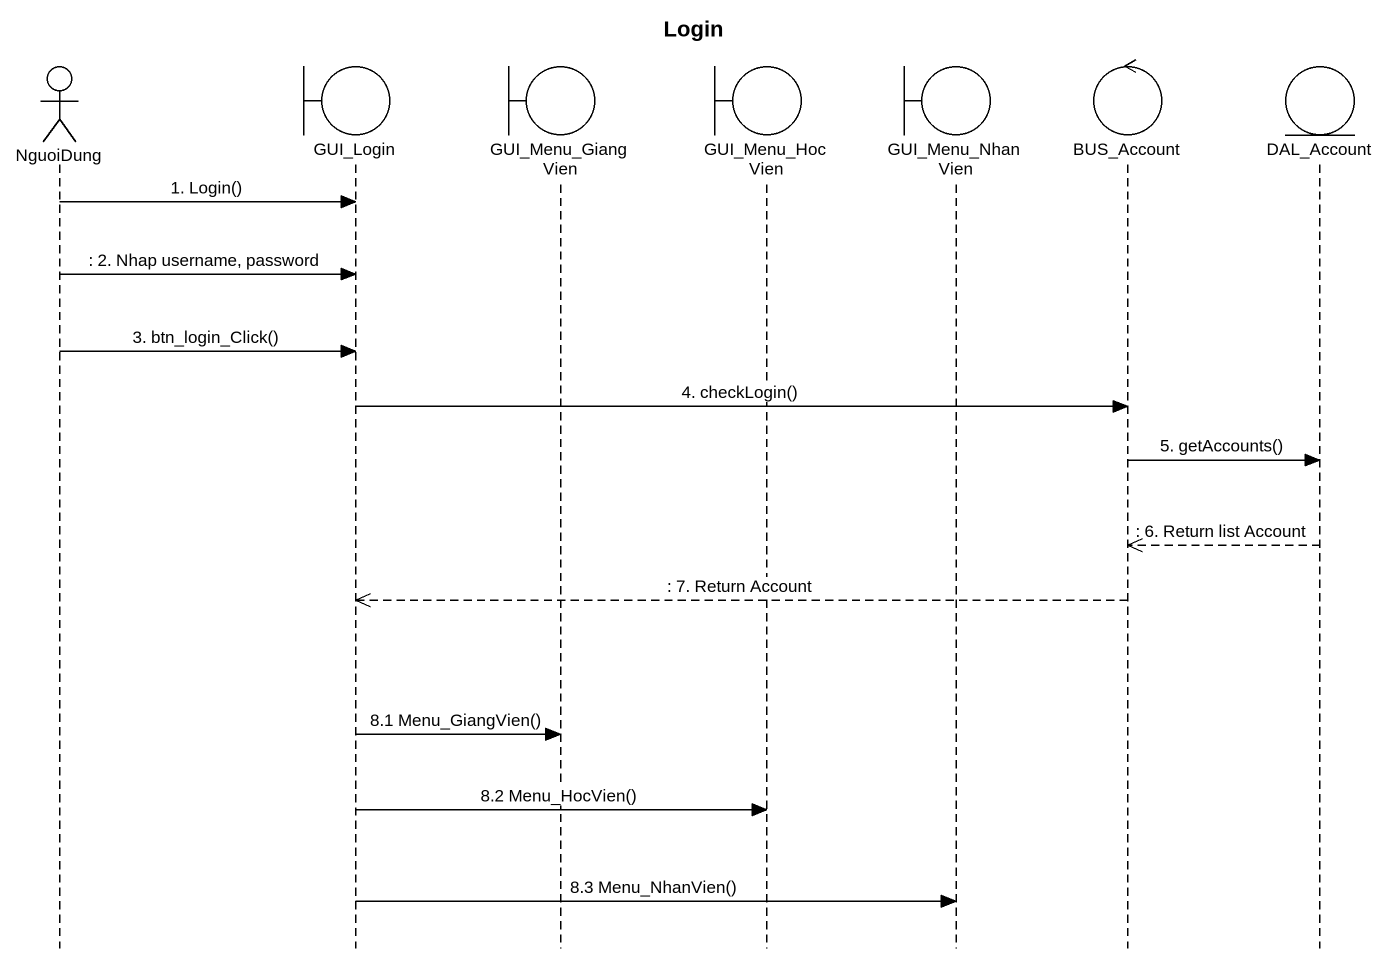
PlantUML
@startuml
title Login
hide footbox
actor NguoiDung
boundary GUI_Login
boundary GUI_Menu_GiangVien
boundary GUI_Menu_HocVien
boundary GUI_Menu_NhanVien
control BUS_Account
entity DAL_Account

NguoiDung -> GUI_Login : 1. Login()
NguoiDung -> GUI_Login : : 2. Nhap username, password
NguoiDung -> GUI_Login : 3. btn_login_Click()
GUI_Login -> BUS_Account : 4. checkLogin()
BUS_Account -> DAL_Account : 5. getAccounts()
DAL_Account -->> BUS_Account : : 6. Return list Account
BUS_Account -->> GUI_Login : : 7. Return Account
GUI_Login -> GUI_Menu_GiangVien : 8.1 Menu_GiangVien()
GUI_Login -> GUI_Menu_HocVien : 8.2 Menu_HocVien()
GUI_Login -> GUI_Menu_NhanVien : 8.3 Menu_NhanVien()
@enduml
